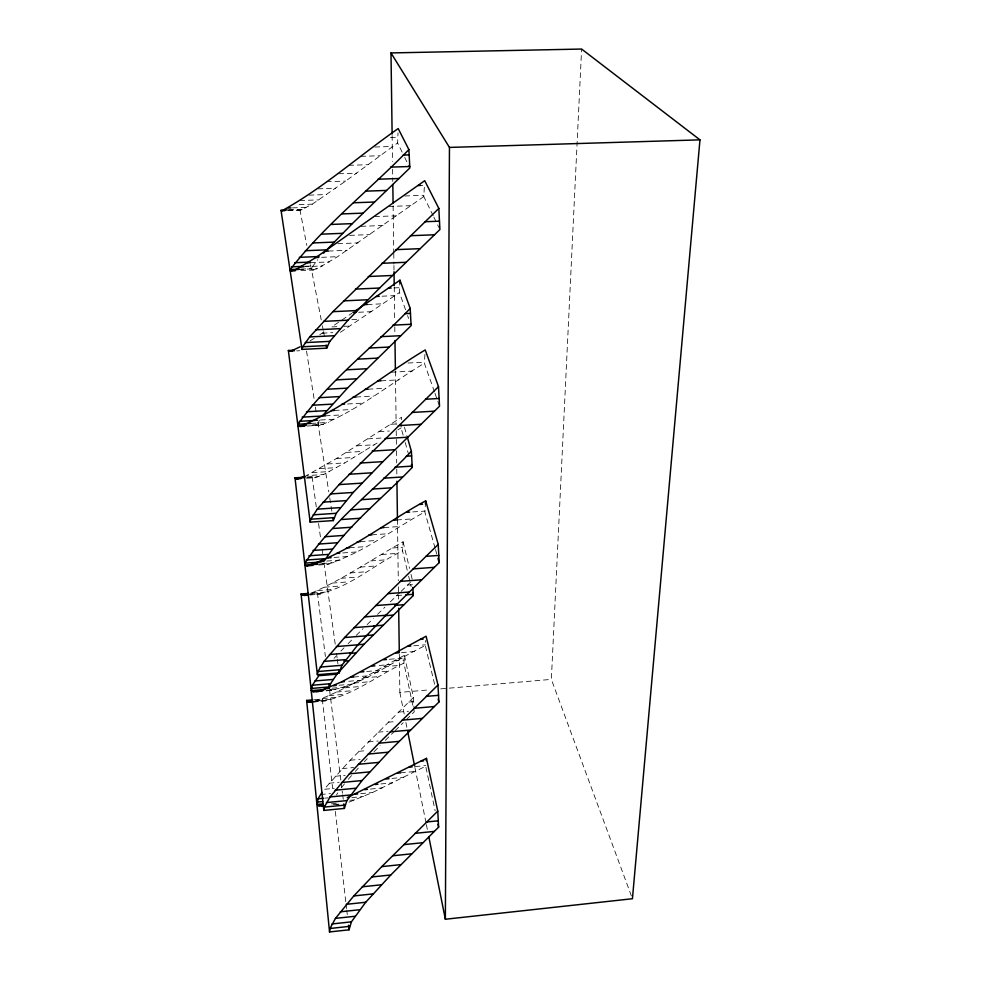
<?xml version="1.0" encoding="UTF-8"?>
<svg xmlns="http://www.w3.org/2000/svg" width="981" height="981" viewBox="0 0 981 981"><rect width="100%" height="100%" fill="white"/><g stroke="black" fill="none" stroke-linecap="round" stroke-linejoin="round"><path stroke-width="0.74" stroke-dasharray="4.91 3.68" d="M402.136 152.165L397.636 142.944L398.016 132.925M405.533 309.8L399.439 292.522L399.843 283.19M631.372 895.861L551.359 679.379L581.61 49.05M403.142 435.172L401.07 427.851L401.266 423.669M401.462 419.819L401.597 417.268L336.446 458.507L306.231 475.662L323.509 474.571L344.809 462.897L379.242 441.683M407.201 570.219L402.541 550.856L403.056 541.757C371.676 559.477 341.756 580.311 308.451 594.351M433.197 215.795L423.804 196.556L424.442 185.299L420.567 185.421M403.902 663.168L404.405 655.333C373.994 671.065 345.128 690.612 312.645 701.905C346.71 701.01 374.129 676.902 403.902 663.168L413.896 710.416M434.473 391.885L424.368 363.215L424.969 353.785M435.098 548.158L424.859 511.984L425.435 504.062M434.595 684.223L425.313 645.572L425.742 640.397M319.438 420.175L318.138 423.13L318.408 424.822L320.26 425.264C357.869 410.426 389.849 383.939 424.368 363.215M423.804 196.556L337.599 256.679L317.354 268.659L311.823 270.057L311.566 268.684L312.951 265.937L317.77 259.695M336.508 795.027L337.722 792.893M341.4 787.682L345.471 782.605M404.405 655.333L413.418 697.466L350.143 760.238L324.147 789.325L334.214 788.368M348.292 779.282L352.302 774.671M355.318 771.385L358.323 768.098M334.055 658.325L335.907 656.338M364.294 761.783L367.262 758.656M340.885 651.102L344.024 647.852M374.043 751.728L380.125 745.585M348.145 643.622L353.234 638.472M356.25 635.43L363.117 628.588M385.312 740.373L394.141 731.618M367.139 624.603L373.332 618.508M395.122 730.649L403.216 722.678M377.513 614.4L384.957 607.116M401.106 591.359L410.487 582.187M406.232 719.711L414.215 711.887L414.154 710.747M390.34 601.868L400.027 592.414M287.74 210.584L300.836 210.106L312.314 204.158L345.668 181.08L397.636 142.944M340.468 332.277L399.439 292.522M341.964 320.002L351.738 313.356M338.531 322.308L331.664 326.931L337.771 326.636M319.769 334.729L325.741 330.83M397.832 429.899L401.07 427.851M309.984 340.922L313.699 338.629L316.728 338.482M318.42 564.149L324.319 563.719L326.084 564.516C361.903 553.995 392.192 529.532 424.859 511.984M309.947 595.013C344.797 592.352 372.044 565.363 402.541 550.856M325.999 690.882C362.541 686.246 392.633 660.814 425.313 645.572M348.966 802.164L372.498 792.525L425.705 766.21L435.147 810.797M306.612 478.25L315.208 477.71L323.509 474.571M312.289 702.065L328.402 700.544M349.861 800.3L355.735 799.736M331.406 803.868L338.727 803.157M333.221 804.334L339.095 804.371M336.103 804.445L339.021 804.162M380.898 783.942L392.768 782.813M370.426 789.067L382.259 787.939M320.444 794.536L330.511 793.58M360.689 793.666L372.498 792.525M325.214 798.129L328.095 797.847M351.848 797.627L363.608 796.486M342.173 768.601L353.614 767.534M415.245 766.578L425.766 765.585M335.11 776.29L345.14 775.346M400.481 772.856L415.404 771.446M329.076 783.218L339.119 782.274M391.971 778.411L403.878 777.283M358.874 751.311L367.421 750.526M350.143 760.238L360.125 759.319M378.065 732.182L388.01 731.286M368.231 741.918L378.2 741.023M388.206 722.2L396.729 721.452M408.746 702.077L413.651 701.648M398.494 712.12L408.452 711.25M339.07 685.228L351.872 684.149M332.019 688.196L344.785 687.105M344.772 687.828L360.726 686.467M330.474 689.851L338.96 689.128M326.783 690.538L334.46 690.158M336.471 692.034L352.387 690.685M329.015 695.627L344.895 694.266M322.504 698.509L338.335 697.148M313.736 699.796L322.283 699.061L323.105 700.471L325.165 700.961M399.316 654.155L399.843 692.402L430.144 689.79M440.751 688.883L551.359 679.379M317.022 700.618L332.817 699.257M314.545 701.207L323.105 700.471M379.206 665.486L390.72 664.529M383.829 666.688L399.954 665.339M366.771 671.482L379.684 670.403M373.467 672.402L389.555 671.053M353.712 677.025L369.445 675.701M363.411 677.908L379.451 676.559M348.721 681.28L360.125 680.311M353.798 683.083L369.788 681.734M413.774 645.78L425.374 644.836M401.45 652.61L414.485 651.543M389.371 659.269L402.369 658.202M394.325 660.887L404.098 660.078M324.368 587.214L340.947 585.976M317.574 590.574L334.116 589.336M407.556 585.068L412.694 584.688L412.535 581.745M311.872 593.113L328.365 591.874M309.984 593.309L317.415 592.745L318.273 593.983L320.395 594.228M307.311 594.756L323.779 593.517M396.802 595.565L402.774 595.111M350.205 572.941L366.931 571.715M340.799 578.3L357.464 577.073M332.142 583.094L348.77 581.856M342.774 552.941L356.287 551.972M334.141 557.478L347.617 556.509M381.56 554.51L398.421 553.296M326.734 561.058L340.174 560.102M322.148 563.523L334.055 562.665M370.744 560.924L387.556 559.71M318.69 565.044L329.346 564.149M360.235 567.104L376.998 565.89M371.762 534.853L388.439 533.701M360.223 541.622L376.839 540.457M349.506 547.766L366.072 546.589M392.535 547.987L402.75 547.263M396.667 519.967L413.455 518.814M383.976 527.594L400.702 526.441M412.707 511.923L424.92 511.101M312.191 472.634L329.506 471.542M306.403 477.073L312.105 476.717L312.988 477.735L315.208 477.71M307.237 477.367L318.727 476.643M336.446 458.507L353.908 457.44M327.396 463.976L344.809 462.897M319.279 468.71L336.642 467.618M367.752 438.863L380.971 438.066M356.765 445.84L374.337 444.773M346.281 452.425L363.792 451.358M311.124 423.412L328.623 422.394M312.044 425.116L323.681 424.442M312.632 425.165L318.408 424.822M307.212 426.024L320.26 425.264M390.561 424.295L396.68 423.939M379.083 431.628L389.383 431.027M334.349 410.463L352.02 409.469M325.275 415.846L342.884 414.84M320.431 420.015L335.048 419.169M368.071 389.199L385.913 388.218M355.895 397.023L373.675 396.042M347.556 403.988L362.32 403.166M391.345 372.204L412.314 371.088M380.947 380.824L398.85 379.855M408.035 363.031L424.43 362.173M296.716 350.879L299.708 350.72M343.877 326.342L349.984 326.048M322.185 333.172L332.853 332.657M358.629 312.265L371.394 311.664M351.86 319.536L360.346 319.132M394.019 287.911L399.647 287.666M382.063 296.201L394.902 295.624M367.323 304.502L382.97 303.791M310.548 262.7L329.346 261.915M305.336 266.256L312.951 265.937M303.828 266.722L322.565 265.937M300.885 269.125L311.566 268.684M298.678 269.444L317.354 268.659M300.873 270.584L313.761 270.045M337.697 243.705L358.139 242.883M328.328 251.062L347.249 250.302M321.645 257.329L337.599 256.679M361.02 226.329L383.08 225.495M349.628 235.379L370.144 234.569M374.632 216.617L396.778 215.795M309.015 195.145L326.71 194.532M404.797 195.979L423.878 195.305M299.769 200.541L318.886 199.879M299.119 204.637L312.314 204.158M292.448 207.862L307.078 207.334M288.647 209.848L303.227 209.333M288.291 210.081L300.836 210.106M388.807 206.464L411.039 205.654M326.379 181.73L345.668 181.08M317.93 188.843L335.674 188.242M348.745 165.311L368.157 164.698M338.69 173.772L356.544 173.196M374.84 147.015L392.866 146.476M360.849 156.335L380.321 155.734M390.45 137.499L397.845 137.279M329.653 689.067L331.345 690.146M404.712 157.438L409.212 166.647M433.872 217.169L439.23 228.168M407.556 315.563L408.574 318.445M434.975 393.32L439.022 404.785M404.442 427.164L406.894 435.662M405.202 442.492L408.942 455.675M435.503 549.605L436.729 553.946M403.056 541.757L409.555 568.416M411.002 574.351L412.449 580.274M408.623 576.166L411.137 586.589M399.843 692.402L404.368 714.928M405.876 722.445L407.078 728.454M414.914 767.51L426.073 823.096M426.367 824.604L427.581 830.613M299.892 209.664L306.808 245.397M310.56 264.76L321.228 319.867M322.381 325.815L323.252 330.29M323.534 331.774L324.981 339.218M306.538 351.1L314.19 399.525M315.379 407.09L316.581 414.656M317.783 422.222L328.782 491.824M329.739 497.882L331.897 511.506M312.105 476.717L316.274 506.895M318.567 523.498L320.652 538.594M322.099 549.152L322.724 553.676M323.975 562.738L335.22 644.223M336.471 653.285L337.096 657.81M337.305 659.318L337.93 663.843M317.415 592.745L325.398 656.534M329.567 689.962L340.959 781.097M341.155 782.617L342.479 793.249M342.676 794.757L343.24 799.319M322.283 699.061L332.669 788.626M335.306 811.397L345.876 902.483M346.048 904.004L346.575 908.553M346.759 910.074L347.286 914.635M413.418 697.466L414.068 709.226M392.142 135.537L392.498 161.546M392.608 169.198L392.768 181.436M393.111 205.912L393.749 251.81M393.773 253.343L393.921 264.048M393.933 265.581L394.006 270.167M394.239 286.992L394.705 320.652M394.791 326.771L394.865 332.89M395.404 371.137L396.14 424.675M396.226 430.794L396.41 444.565M396.496 450.684L396.667 462.922M396.753 469.041L396.839 475.16M397.452 519.525L398.298 580.715M398.384 586.834L398.556 599.072"/><path stroke-width="1.47" d="M445.362 919.246L449.457 147.42L390.99 52.937L581.61 49.05L699.968 139.854L632.438 898.731L445.362 919.246L428.783 836.621M399.843 283.19L399.978 280.198L355.257 310.952M425.435 504.062L425.68 500.837C386.146 522.235 349.776 551.935 306.845 565.902L305.128 565.105L304.907 563.155C333.221 520.151 376.434 488.685 411.382 451.223L407.299 437.072M426.245 760.618L426.465 758.35L347.225 797.627M312.314 699.919L306.624 700.409L329.542 931.95L349.04 929.816L351.406 921.846L365.717 902.25L390.769 874.991L438.617 827.155L437.759 811.128L426.465 758.35M329.542 931.95L330.021 928.492L335.441 918.388L353.785 895.947L381.768 866.615L437.759 811.128M308.5 593.419L301.069 593.971L323.804 810.429L344.38 808.43L346.894 800.606L362.001 780.557L388.439 752.194L438.887 702.065L437.98 685.008L426.085 636.215L341.596 681.881L320.579 690.698L313.062 691.703L311.406 690.624L312.363 685.241L318.85 675.676L336.937 674.168L364.074 644.235L413.283 595.516L412.842 587.435M323.804 810.429L324.319 807.093L330.057 796.94L349.432 773.813L378.936 743.193L437.98 685.008M304.981 477.171L294.999 477.796L317.378 674.72L339.181 672.905L341.866 665.29L357.869 644.811L385.84 615.271L439.181 562.628L438.237 544.394L425.68 500.837M317.378 674.72L317.942 671.531L324.049 661.39L344.564 637.552L375.784 605.559L438.237 544.394M294.337 350.18L288.353 350.487L310.168 522.15L333.332 520.58L336.213 513.308L353.234 492.45L382.933 461.634L439.525 406.22L438.519 386.649L425.227 349.947C383.363 374.914 345.067 407.52 299.953 426.441L298.163 425.999L297.954 424.295C329.04 380.481 373.307 347.262 410.193 308.426L399.978 280.198M310.168 522.15L310.781 519.207L317.304 509.151L339.107 484.602L438.519 386.649M326.71 348.157L329.812 341.376L347.985 320.198L379.635 288.022L439.905 229.542L438.838 208.413L424.712 180.688L315.845 257.562L295.808 269.567L290.413 270.952L290.204 269.579C324.564 225.103 369.788 189.824 408.881 149.578L398.188 128.572C359.353 155.697 323.411 187.874 281.927 210.792L281.032 210.339L302.001 349.395L326.71 348.157L326.133 345.177M302.001 349.395L302.675 346.771L309.665 336.924L332.927 311.664L438.838 208.413M324.539 805.781L318.69 805.744L317.108 804.432L317.991 798.816L321.927 792.452M336.937 674.168L330.536 683.708L329.383 686.921L311.185 688.466M324.453 560.74C347.899 524.994 382.921 498.201 412.253 467.397L411.382 451.223M322.271 415.993L347.433 388.12L411.113 325.643L410.193 308.426M323.522 253.159L352.314 223.631L409.85 167.972L408.881 149.578M300.063 346.82L291.48 350.879L289.223 351.247L288.353 350.487M294.999 477.796L295.845 478.826L298.016 478.802L305.054 476.177M301.069 593.971L301.878 595.209L307.311 594.756M321.633 806.063L324.466 805.646M306.624 700.409L307.421 701.82L312.645 701.905M335.441 918.388L354.803 916.291M332.007 923.955L351.406 921.846M330.021 928.492L349.469 926.358M346.428 904.31L365.717 902.25M340.284 911.815L359.598 909.743M362.222 886.812L381.425 884.788M353.785 895.947L373.025 893.899M381.768 866.615L400.91 864.629M371.603 876.989L390.769 874.991M403.767 844.641L422.848 842.704M392.547 855.788L411.652 853.826M415.245 833.323L434.289 831.41M426.784 821.955L438.274 820.815M326.415 802.581L346.894 800.606M317.108 804.432L322.896 803.868M318.69 805.744L323.043 805.327M324.319 807.093L344.846 805.094M374.963 784.506L377.93 784.224M335.171 790.22L355.551 788.27M364.503 789.631L367.47 789.349M354.791 794.23L357.746 793.948M330.057 796.94L350.487 794.978M317.991 798.816L323.767 798.264M316.875 802.127L322.663 801.563M421.033 761.097L423.633 760.864M409.224 767.142L412.228 766.86M349.432 773.813L369.727 771.9M397.489 773.138L400.481 772.856M341.67 782.482L362.001 780.557M386.011 778.975L388.991 778.693M368.218 754.046L388.439 752.194M358.323 764.297L378.592 762.409M390.315 731.851L410.463 730.036M378.936 743.193L399.132 741.354M402.149 720.164L422.259 718.386M426.416 696.363L438.532 695.321M414.252 708.294L434.325 706.528M333.393 685.707L336.238 685.474M326.354 688.674L329.187 688.429M311.406 690.624L325.091 689.459M320.579 690.698L323.399 690.452M313.062 691.703L322.209 690.918M316.127 691.715L318.948 691.482M307.421 701.82L313.123 701.329M309.432 702.31L312.289 702.065M372.007 666.074L374.889 665.841M317.942 671.531L339.684 669.729M361.033 671.96L363.902 671.715M350.855 677.258L353.712 677.025M314.938 680.961L333.062 679.441M341.596 681.881L344.441 681.636M312.363 685.241L330.536 683.708M407.973 646.246L410.88 646.013M329.469 654.523L351.051 652.77M349.751 653.383L355.747 652.892M395.65 653.088L398.544 652.856M324.049 661.39L345.68 659.624M343.865 661.194L348.378 660.814M383.596 659.747L386.489 659.502M320.186 667.08L341.866 665.29M365.729 635.578L373.197 634.977M344.564 637.552L366.048 635.835M420.383 639.367L423.13 639.146M358.077 644.725L364.074 644.235M336.348 646.553L357.869 644.811M364.454 616.926L385.84 615.271M384.331 615.774L393.258 615.087M374.031 625.927L382.982 625.216M353.982 627.644L375.416 625.952M375.784 605.559L397.146 603.916M394.951 605.387L403.865 604.701M400.334 581.377L421.609 579.783M301.878 595.209L307.838 594.768M303.975 595.467L306.955 595.246M387.814 593.652L409.126 592.034M405.754 594.878L413.209 594.314M413.136 568.882L434.375 567.325M336.765 553.37L339.769 553.149M308.88 555.786L327.936 554.424M328.157 557.907L331.149 557.686M306.17 560.041L325.275 558.667M320.775 561.488L323.755 561.279M304.907 563.155L321.106 561.99M314.717 564.063L317.685 563.842M305.128 565.105L316.937 564.259M425.999 556.337L438.814 555.418M306.845 565.902L313.025 565.338M368.733 535.062L371.762 534.853M318.433 544.063L337.415 542.738M357.194 541.831L360.223 541.622M312.988 550.439L332.019 549.102M346.489 547.974L349.506 547.766M393.614 520.175L396.667 519.967M332.89 528.514L351.799 527.214M380.935 527.803L383.976 527.594M325.103 536.73L344.049 535.405M317.304 509.151L340.272 507.618M419.672 504.455L422.553 504.259M351.296 509.862L370.144 508.599M313.184 514.853L336.213 513.308M406.6 512.34L409.653 512.131M310.781 519.207L333.883 517.637M341.67 519.513L360.542 518.238M372.437 489.053L391.223 487.839M330.376 493.934L353.234 492.45M323.068 502.149L345.974 500.641M361.609 499.66L380.42 498.422M349.101 474.252L371.86 472.817M301.486 477.735L304.368 477.551M295.845 478.826L300.873 478.618M383.608 478.188L402.369 476.987M339.107 484.602L361.915 483.13M406.232 456.239L411.64 455.907M360.223 463.044L382.933 461.634M394.938 467.201L412.179 466.11M385.018 438.568L407.642 437.207M372.253 451.088L394.914 449.703M297.954 424.295L311.124 423.412M303.313 425.619L306.231 425.46M298.163 425.999L303.951 425.668M299.953 426.441L304.306 426.183M398.298 425.631L420.874 424.307M306.513 411.762L326.575 410.622M331.406 410.634L334.349 410.463M302.173 417.146L325.275 415.846M411.885 412.461L434.411 411.174M314.57 420.346L317.501 420.187M299.291 421.34L315.122 420.42M365.091 389.359L368.071 389.199M319.291 397.697L339.267 396.594M352.927 397.182L355.895 397.023M312.252 405.251L332.265 404.135M425.533 399.242L439.132 398.482M341.646 404.319L344.601 404.16M336.753 379.855L356.655 378.789M377.967 380.984L380.947 380.824M327.507 389.199L347.433 388.12M357.771 359.144L377.587 358.114M346.894 369.788L366.759 368.746M305.25 342.59L329.812 341.376M302.675 346.771L327.311 345.533M291.48 350.879L294.484 350.732M289.223 351.247L292.215 351.1M369.175 348.047L388.966 347.053M392.878 325.152L411.039 324.282M315.821 329.812L340.248 328.635M309.665 336.924L334.153 335.723M380.947 336.667L400.702 335.698M332.927 311.664L357.243 310.536M352.952 312.534L355.796 312.399M404.773 313.675L410.463 313.405M323.62 321.363L347.985 320.198M388.402 288.169L391.211 288.034M376.348 296.47L379.206 296.336M343.595 300.86L367.85 299.757M364.478 304.637L367.323 304.502M368.255 276.519L392.4 275.477M355.441 289.101L379.635 288.022M294.692 262.724L309.873 262.099M307.666 262.822L310.548 262.7M291.639 266.832L302.295 266.378M381.854 263.3L405.95 262.295M300.946 266.844L303.828 266.722M290.204 269.579L299.352 269.199M295.808 269.567L298.678 269.444M290.413 270.952L295.146 270.83M312.816 242.945L333.932 242.111M305.373 250.707L326.538 249.861M325.422 251.173L328.328 251.062M396.005 249.64L420.052 248.671M299.303 257.329L318.997 256.531M315.845 257.562L318.751 257.451M425.006 221.731L439.488 221.191M321.498 234.152L342.577 233.331M410.475 235.722L434.473 234.778M281.927 210.792L284.833 210.694M342.001 213.919L362.995 213.147M331.284 224.428L352.314 223.631M365.545 191.148L386.453 190.437M353.491 202.773L374.435 202.037M288.071 208.009L290.989 207.911M284.282 210.008L287.188 209.909M281.032 210.339L285.385 210.192M377.979 179.216L398.85 178.517M417.98 185.519L420.567 185.421M390.585 167.126L409.776 166.512M449.457 147.42L699.968 139.854M403.154 155.084L409.163 154.888M411.419 464.467L412.253 467.397M437.955 558.287L439.181 562.628M412.56 592.536L413.283 595.516M438.164 699.097L438.887 702.065M437.98 824.175L438.617 827.155M407.679 731.458L414.62 766.014M332.853 517.551L333.332 520.58M338.764 669.876L339.181 672.905M328.807 683.88L329.383 688.441M343.816 803.88L344.38 808.43M348.513 925.255L349.04 929.816M390.99 52.937L392.118 134.017M392.817 184.502L393.074 202.859M394.019 271.7L394.215 285.471M394.975 340.542L395.38 369.604M396.925 481.279L397.428 517.993M398.678 608.257L399.292 652.623"/></g></svg>
